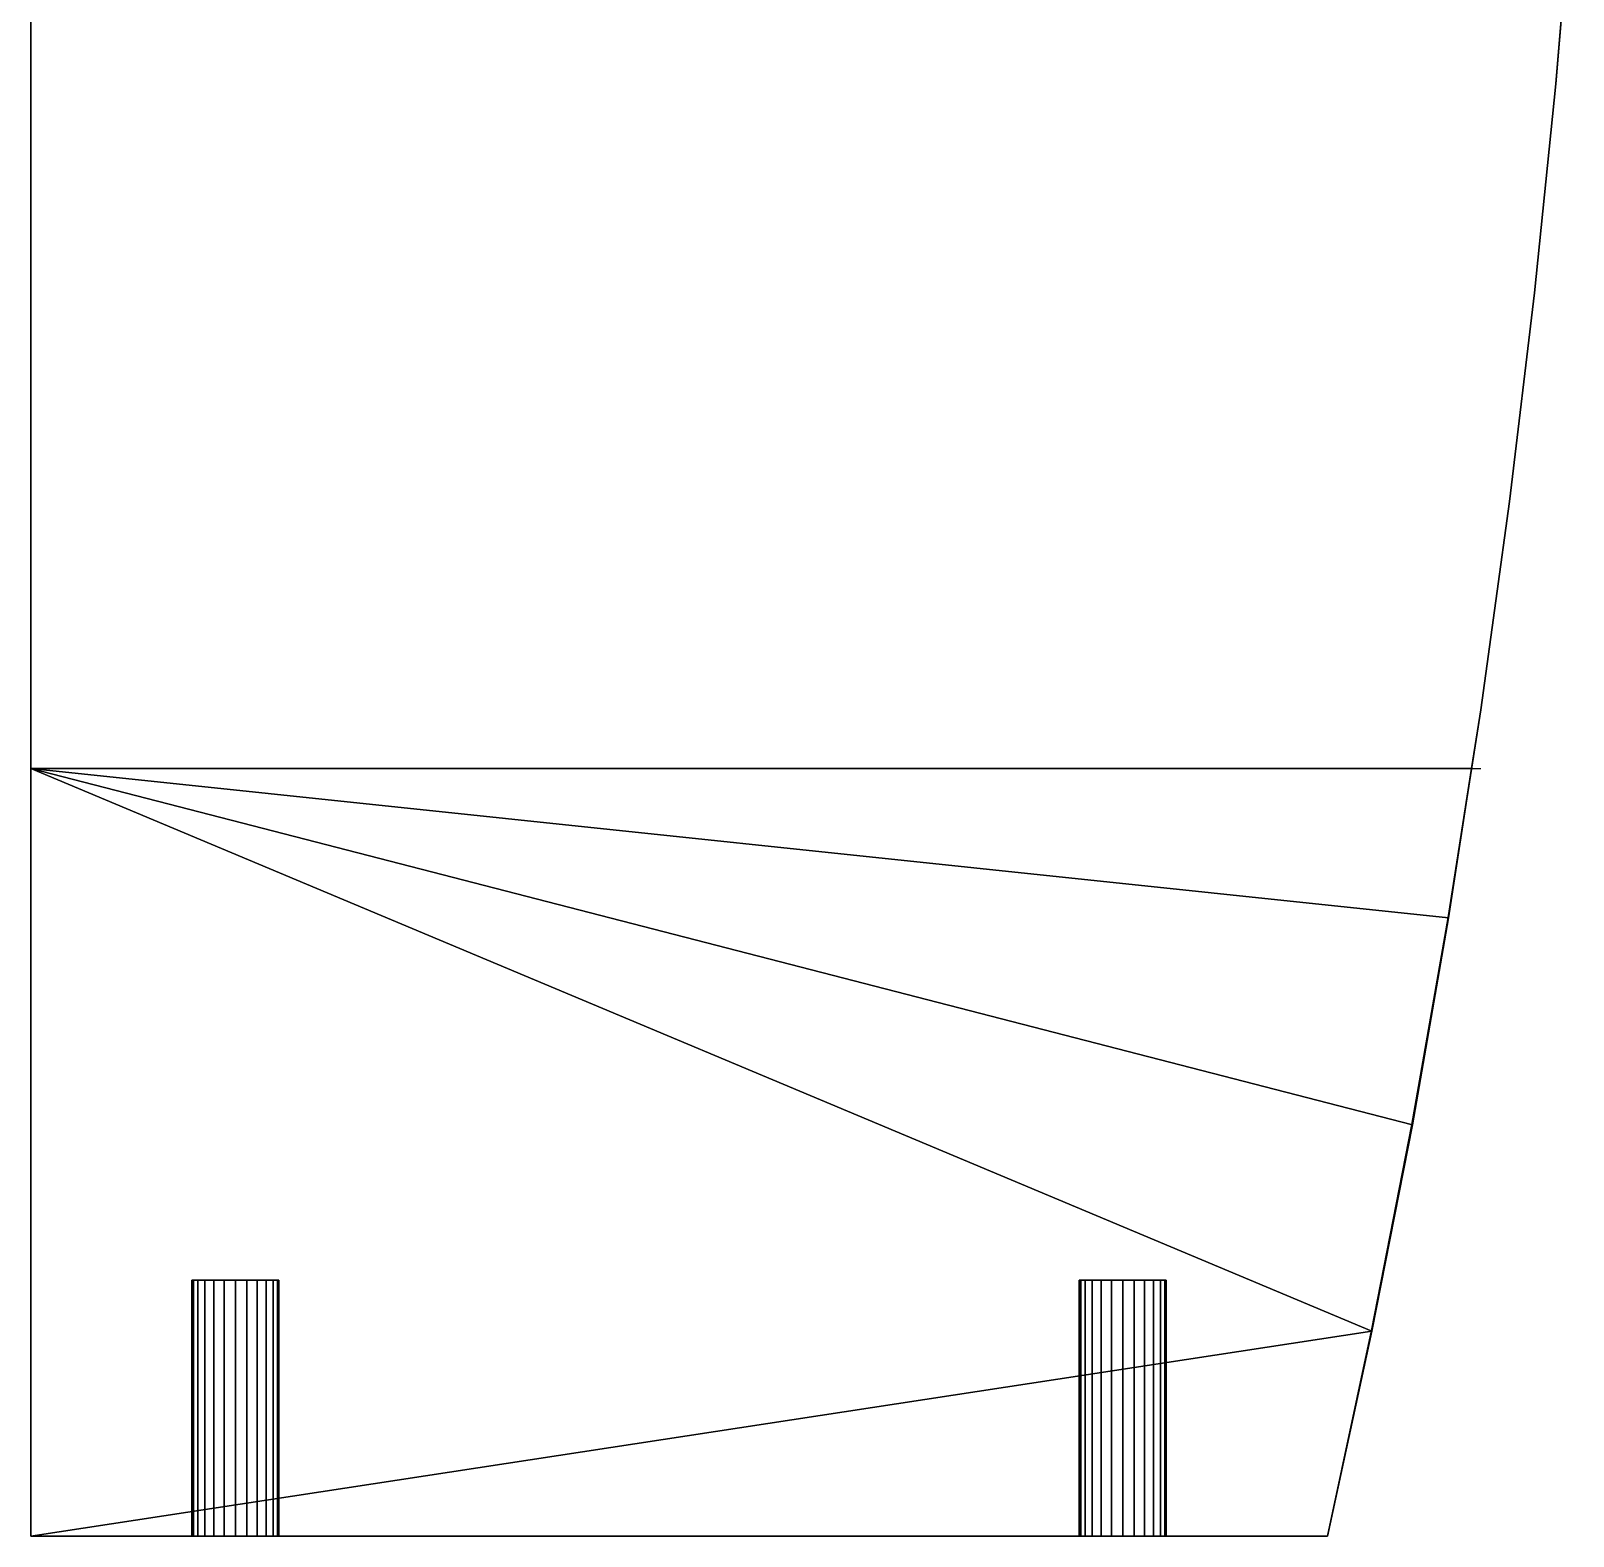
# Model space of a CAD drawing. Header units: metres. Extents: x 0 to 62, y -72 to 47.
# Drawn here: x 0 to 60.3, y -71.6 to -12.8 of the extents above; entities that cross this region are included whole.
import ezdxf

# ---------------------------------------------------------------- set-up
doc = ezdxf.new("R2010")
doc.units = ezdxf.units.M

msp = doc.modelspace()

# ---------------------------------------------------------------- linework, layer by layer
at = {"layer": 'Group#2'}
msp.add_line((56.324, -41.624, 60.624), (56.684, -41.624, 60.624), dxfattribs=at)
for points in [[(60.294, -6.694, 50.624), (59.617, -14.878, 50.624), (58.789, -23.048, 50.624), (57.811, -31.202, 50.624)], [(60.294, -6.694, 60.624), (59.886, -11.624, 60.624), (59.617, -14.878, 60.624), (59.617, -14.878, 50.624), (60.294, -6.694, 50.624), (60.294, -6.694, 60.624)], [(57.811, -31.202, 50.624), (57.275, -35.072, 50.624), (56.684, -39.336, 50.624), (55.408, -47.448, 50.624), (53.982, -55.535, 50.624), (52.409, -63.595, 50.624), (50.688, -71.624, 50.624), (0, -71.624, 50.624), (0, -11.624, 50.624)], [(0, -11.624, 60.624), (0, -41.624, 60.624), (56.324, -41.624, 60.624), (56.684, -39.336, 60.624), (57.275, -35.072, 60.624), (57.811, -31.202, 60.624), (58.789, -23.048, 60.624), (59.617, -14.878, 60.624), (59.886, -11.624, 60.624)], [(0, -71.624, 75.624), (0, -41.624, 60.624), (0, -11.624, 60.624), (0, -11.624, 50.624), (0, -71.624, 50.624), (0, -71.624, 75.624)], [(59.617, -14.878, 60.624), (58.789, -23.048, 60.624), (58.789, -23.048, 50.624), (59.617, -14.878, 50.624), (59.617, -14.878, 60.624)], [(58.789, -23.048, 60.624), (57.811, -31.202, 60.624), (57.811, -31.202, 50.624), (58.789, -23.048, 50.624), (58.789, -23.048, 60.624)], [(57.811, -31.202, 60.624), (57.275, -35.072, 60.624), (56.684, -39.336, 60.624), (56.684, -39.336, 50.624), (57.275, -35.072, 50.624), (57.811, -31.202, 50.624), (57.811, -31.202, 60.624)], [(56.324, -41.624, 60.624), (55.408, -47.448, 50.624), (56.684, -39.336, 50.624), (56.684, -39.336, 60.624), (56.324, -41.624, 60.624)], [(0, -41.624, 60.624), (0, -71.624, 75.624), (52.429, -63.61, 71.567), (0, -41.624, 60.624)], [(54.008, -55.555, 67.525), (0, -41.624, 60.624), (52.429, -63.61, 71.567), (54.008, -55.555, 67.525)], [(55.424, -47.461, 63.501), (0, -41.624, 60.624), (54.008, -55.555, 67.525), (55.424, -47.461, 63.501)], [(56.324, -41.624, 60.624), (0, -41.624, 60.624), (55.424, -47.461, 63.501), (56.324, -41.624, 60.624)], [(55.408, -47.448, 50.624), (56.324, -41.624, 60.624), (55.424, -47.461, 63.501), (55.408, -47.448, 50.624)], [(55.424, -47.461, 63.501), (54.008, -55.555, 67.525), (53.982, -55.535, 50.624), (55.408, -47.448, 50.624), (55.424, -47.461, 63.501)], [(52.409, -63.595, 50.624), (53.982, -55.535, 50.624), (52.429, -63.61, 71.567), (52.409, -63.595, 50.624)], [(54.008, -55.555, 67.525), (52.429, -63.61, 71.567), (53.982, -55.535, 50.624), (54.008, -55.555, 67.525)], [(8, -61.624, 69.324), (7.56, -61.624, 69.266), (7.15, -61.624, 69.097), (6.798, -61.624, 68.826), (6.528, -61.624, 68.474), (6.358, -61.624, 68.064), (6.3, -61.624, 67.624), (6.358, -61.624, 67.184), (6.528, -61.624, 66.774), (6.798, -61.624, 66.422), (7.15, -61.624, 66.152), (7.56, -61.624, 65.982), (8, -61.624, 65.924), (8.44, -61.624, 65.982), (8.85, -61.624, 66.152), (9.202, -61.624, 66.422), (9.472, -61.624, 66.774), (9.642, -61.624, 67.184), (9.7, -61.624, 67.624), (9.642, -61.624, 68.064), (9.472, -61.624, 68.474), (9.202, -61.624, 68.826), (8.85, -61.624, 69.097), (8.44, -61.624, 69.266), (8, -61.624, 69.324)], [(6.358, -71.624, 68.064), (6.3, -71.624, 67.624), (6.3, -61.624, 67.624), (6.358, -61.624, 68.064), (6.358, -71.624, 68.064)], [(6.3, -71.624, 67.624), (6.358, -71.624, 67.184), (6.358, -61.624, 67.184), (6.3, -61.624, 67.624), (6.3, -71.624, 67.624)], [(7.15, -61.624, 57.152), (7.56, -61.624, 56.982), (8, -61.624, 56.924), (8.44, -61.624, 56.982), (8.85, -61.624, 57.152), (9.202, -61.624, 57.422), (9.472, -61.624, 57.774), (9.642, -61.624, 58.184), (9.7, -61.624, 58.624), (9.642, -61.624, 59.064), (9.472, -61.624, 59.474), (9.202, -61.624, 59.826), (8.85, -61.624, 60.097), (8.44, -61.624, 60.266), (8, -61.624, 60.324), (7.56, -61.624, 60.266), (7.15, -61.624, 60.097), (6.798, -61.624, 59.826), (6.528, -61.624, 59.474), (6.358, -61.624, 59.064), (6.3, -61.624, 58.624), (6.358, -61.624, 58.184), (6.528, -61.624, 57.774), (6.798, -61.624, 57.422), (7.15, -61.624, 57.152)], [(6.358, -71.624, 59.064), (6.3, -71.624, 58.624), (6.3, -61.624, 58.624), (6.358, -61.624, 59.064), (6.358, -71.624, 59.064)], [(6.3, -71.624, 58.624), (6.358, -71.624, 58.184), (6.358, -61.624, 58.184), (6.3, -61.624, 58.624), (6.3, -71.624, 58.624)], [(6.528, -71.624, 68.474), (6.358, -71.624, 68.064), (6.358, -61.624, 68.064), (6.528, -61.624, 68.474), (6.528, -71.624, 68.474)], [(6.358, -71.624, 67.184), (6.528, -71.624, 66.774), (6.528, -61.624, 66.774), (6.358, -61.624, 67.184), (6.358, -71.624, 67.184)], [(6.528, -71.624, 59.474), (6.358, -71.624, 59.064), (6.358, -61.624, 59.064), (6.528, -61.624, 59.474), (6.528, -71.624, 59.474)], [(6.358, -71.624, 58.184), (6.528, -71.624, 57.774), (6.528, -61.624, 57.774), (6.358, -61.624, 58.184), (6.358, -71.624, 58.184)], [(6.798, -71.624, 68.826), (6.528, -71.624, 68.474), (6.528, -61.624, 68.474), (6.798, -61.624, 68.826), (6.798, -71.624, 68.826)], [(6.528, -71.624, 66.774), (6.798, -71.624, 66.422), (6.798, -61.624, 66.422), (6.528, -61.624, 66.774), (6.528, -71.624, 66.774)], [(6.798, -71.624, 59.826), (6.528, -71.624, 59.474), (6.528, -61.624, 59.474), (6.798, -61.624, 59.826), (6.798, -71.624, 59.826)], [(6.528, -71.624, 57.774), (6.798, -71.624, 57.422), (6.798, -61.624, 57.422), (6.528, -61.624, 57.774), (6.528, -71.624, 57.774)], [(7.15, -71.624, 69.097), (6.798, -71.624, 68.826), (6.798, -61.624, 68.826), (7.15, -61.624, 69.097), (7.15, -71.624, 69.097)], [(6.798, -71.624, 66.422), (7.15, -71.624, 66.152), (7.15, -61.624, 66.152), (6.798, -61.624, 66.422), (6.798, -71.624, 66.422)], [(7.15, -71.624, 60.097), (6.798, -71.624, 59.826), (6.798, -61.624, 59.826), (7.15, -61.624, 60.097), (7.15, -71.624, 60.097)], [(6.798, -71.624, 57.422), (7.15, -71.624, 57.152), (7.15, -61.624, 57.152), (6.798, -61.624, 57.422), (6.798, -71.624, 57.422)], [(7.56, -71.624, 69.266), (7.15, -71.624, 69.097), (7.15, -61.624, 69.097), (7.56, -61.624, 69.266), (7.56, -71.624, 69.266)], [(7.15, -71.624, 66.152), (7.56, -71.624, 65.982), (7.56, -61.624, 65.982), (7.15, -61.624, 66.152), (7.15, -71.624, 66.152)], [(7.15, -71.624, 57.152), (7.56, -71.624, 56.982), (7.56, -61.624, 56.982), (7.15, -61.624, 57.152), (7.15, -71.624, 57.152)], [(7.56, -71.624, 60.266), (7.15, -71.624, 60.097), (7.15, -61.624, 60.097), (7.56, -61.624, 60.266), (7.56, -71.624, 60.266)], [(8, -71.624, 69.324), (7.56, -71.624, 69.266), (7.56, -61.624, 69.266), (8, -61.624, 69.324), (8, -71.624, 69.324)], [(7.56, -71.624, 65.982), (8, -71.624, 65.924), (8, -61.624, 65.924), (7.56, -61.624, 65.982), (7.56, -71.624, 65.982)], [(7.56, -71.624, 56.982), (8, -71.624, 56.924), (8, -61.624, 56.924), (7.56, -61.624, 56.982), (7.56, -71.624, 56.982)], [(8, -71.624, 60.324), (7.56, -71.624, 60.266), (7.56, -61.624, 60.266), (8, -61.624, 60.324), (8, -71.624, 60.324)], [(8, -71.624, 65.924), (8.44, -71.624, 65.982), (8.44, -61.624, 65.982), (8, -61.624, 65.924), (8, -71.624, 65.924)], [(8.44, -71.624, 69.266), (8, -71.624, 69.324), (8, -61.624, 69.324), (8.44, -61.624, 69.266), (8.44, -71.624, 69.266)], [(8, -71.624, 56.924), (8.44, -71.624, 56.982), (8.44, -61.624, 56.982), (8, -61.624, 56.924), (8, -71.624, 56.924)], [(8.44, -71.624, 60.266), (8, -71.624, 60.324), (8, -61.624, 60.324), (8.44, -61.624, 60.266), (8.44, -71.624, 60.266)], [(8.44, -71.624, 65.982), (8.85, -71.624, 66.152), (8.85, -61.624, 66.152), (8.44, -61.624, 65.982), (8.44, -71.624, 65.982)], [(8.85, -71.624, 69.097), (8.44, -71.624, 69.266), (8.44, -61.624, 69.266), (8.85, -61.624, 69.097), (8.85, -71.624, 69.097)], [(8.44, -71.624, 56.982), (8.85, -71.624, 57.152), (8.85, -61.624, 57.152), (8.44, -61.624, 56.982), (8.44, -71.624, 56.982)], [(8.85, -71.624, 60.097), (8.44, -71.624, 60.266), (8.44, -61.624, 60.266), (8.85, -61.624, 60.097), (8.85, -71.624, 60.097)], [(8.85, -71.624, 66.152), (9.202, -71.624, 66.422), (9.202, -61.624, 66.422), (8.85, -61.624, 66.152), (8.85, -71.624, 66.152)], [(9.202, -71.624, 68.826), (8.85, -71.624, 69.097), (8.85, -61.624, 69.097), (9.202, -61.624, 68.826), (9.202, -71.624, 68.826)], [(8.85, -71.624, 57.152), (9.202, -71.624, 57.422), (9.202, -61.624, 57.422), (8.85, -61.624, 57.152), (8.85, -71.624, 57.152)], [(9.202, -71.624, 59.826), (8.85, -71.624, 60.097), (8.85, -61.624, 60.097), (9.202, -61.624, 59.826), (9.202, -71.624, 59.826)], [(9.202, -71.624, 66.422), (9.472, -71.624, 66.774), (9.472, -61.624, 66.774), (9.202, -61.624, 66.422), (9.202, -71.624, 66.422)], [(9.472, -71.624, 68.474), (9.202, -71.624, 68.826), (9.202, -61.624, 68.826), (9.472, -61.624, 68.474), (9.472, -71.624, 68.474)], [(9.202, -71.624, 57.422), (9.472, -71.624, 57.774), (9.472, -61.624, 57.774), (9.202, -61.624, 57.422), (9.202, -71.624, 57.422)], [(9.472, -71.624, 59.474), (9.202, -71.624, 59.826), (9.202, -61.624, 59.826), (9.472, -61.624, 59.474), (9.472, -71.624, 59.474)], [(9.472, -71.624, 66.774), (9.642, -71.624, 67.184), (9.642, -61.624, 67.184), (9.472, -61.624, 66.774), (9.472, -71.624, 66.774)], [(9.642, -71.624, 68.064), (9.472, -71.624, 68.474), (9.472, -61.624, 68.474), (9.642, -61.624, 68.064), (9.642, -71.624, 68.064)], [(9.472, -71.624, 57.774), (9.642, -71.624, 58.184), (9.642, -61.624, 58.184), (9.472, -61.624, 57.774), (9.472, -71.624, 57.774)], [(9.642, -71.624, 59.064), (9.472, -71.624, 59.474), (9.472, -61.624, 59.474), (9.642, -61.624, 59.064), (9.642, -71.624, 59.064)], [(9.642, -71.624, 67.184), (9.7, -71.624, 67.624), (9.7, -61.624, 67.624), (9.642, -61.624, 67.184), (9.642, -71.624, 67.184)], [(9.7, -71.624, 67.624), (9.642, -71.624, 68.064), (9.642, -61.624, 68.064), (9.7, -61.624, 67.624), (9.7, -71.624, 67.624)], [(9.642, -71.624, 58.184), (9.7, -71.624, 58.624), (9.7, -61.624, 58.624), (9.642, -61.624, 58.184), (9.642, -71.624, 58.184)], [(9.7, -71.624, 58.624), (9.642, -71.624, 59.064), (9.642, -61.624, 59.064), (9.7, -61.624, 58.624), (9.7, -71.624, 58.624)], [(42.688, -61.624, 60.324), (42.248, -61.624, 60.266), (41.838, -61.624, 60.097), (41.486, -61.624, 59.826), (41.216, -61.624, 59.474), (41.046, -61.624, 59.064), (40.988, -61.624, 58.624), (41.046, -61.624, 58.184), (41.216, -61.624, 57.774), (41.486, -61.624, 57.422), (41.838, -61.624, 57.152), (42.248, -61.624, 56.982), (42.688, -61.624, 56.924), (43.128, -61.624, 56.982), (43.538, -61.624, 57.152), (43.89, -61.624, 57.422), (44.16, -61.624, 57.774), (44.33, -61.624, 58.184), (44.388, -61.624, 58.624), (44.33, -61.624, 59.064), (44.16, -61.624, 59.474), (43.89, -61.624, 59.826), (43.538, -61.624, 60.097), (43.128, -61.624, 60.266), (42.688, -61.624, 60.324)], [(41.046, -71.624, 59.064), (40.988, -71.624, 58.624), (40.988, -61.624, 58.624), (41.046, -61.624, 59.064), (41.046, -71.624, 59.064)], [(40.988, -71.624, 58.624), (41.046, -71.624, 58.184), (41.046, -61.624, 58.184), (40.988, -61.624, 58.624), (40.988, -71.624, 58.624)], [(42.248, -61.624, 65.982), (42.688, -61.624, 65.924), (43.128, -61.624, 65.982), (43.538, -61.624, 66.152), (43.89, -61.624, 66.422), (44.16, -61.624, 66.774), (44.33, -61.624, 67.184), (44.388, -61.624, 67.624), (44.33, -61.624, 68.064), (44.16, -61.624, 68.474), (43.89, -61.624, 68.826), (43.538, -61.624, 69.097), (43.128, -61.624, 69.266), (42.688, -61.624, 69.324), (42.248, -61.624, 69.266), (41.838, -61.624, 69.097), (41.486, -61.624, 68.826), (41.216, -61.624, 68.474), (41.046, -61.624, 68.064), (40.988, -61.624, 67.624), (41.046, -61.624, 67.184), (41.216, -61.624, 66.774), (41.486, -61.624, 66.422), (41.838, -61.624, 66.152), (42.248, -61.624, 65.982)], [(41.046, -71.624, 68.064), (40.988, -71.624, 67.624), (40.988, -61.624, 67.624), (41.046, -61.624, 68.064), (41.046, -71.624, 68.064)], [(40.988, -71.624, 67.624), (41.046, -71.624, 67.184), (41.046, -61.624, 67.184), (40.988, -61.624, 67.624), (40.988, -71.624, 67.624)], [(41.216, -71.624, 59.474), (41.046, -71.624, 59.064), (41.046, -61.624, 59.064), (41.216, -61.624, 59.474), (41.216, -71.624, 59.474)], [(41.046, -71.624, 58.184), (41.216, -71.624, 57.774), (41.216, -61.624, 57.774), (41.046, -61.624, 58.184), (41.046, -71.624, 58.184)], [(41.216, -71.624, 68.474), (41.046, -71.624, 68.064), (41.046, -61.624, 68.064), (41.216, -61.624, 68.474), (41.216, -71.624, 68.474)], [(41.046, -71.624, 67.184), (41.216, -71.624, 66.774), (41.216, -61.624, 66.774), (41.046, -61.624, 67.184), (41.046, -71.624, 67.184)], [(41.486, -71.624, 59.826), (41.216, -71.624, 59.474), (41.216, -61.624, 59.474), (41.486, -61.624, 59.826), (41.486, -71.624, 59.826)], [(41.216, -71.624, 57.774), (41.486, -71.624, 57.422), (41.486, -61.624, 57.422), (41.216, -61.624, 57.774), (41.216, -71.624, 57.774)], [(41.486, -71.624, 68.826), (41.216, -71.624, 68.474), (41.216, -61.624, 68.474), (41.486, -61.624, 68.826), (41.486, -71.624, 68.826)], [(41.216, -71.624, 66.774), (41.486, -71.624, 66.422), (41.486, -61.624, 66.422), (41.216, -61.624, 66.774), (41.216, -71.624, 66.774)], [(41.838, -71.624, 60.097), (41.486, -71.624, 59.826), (41.486, -61.624, 59.826), (41.838, -61.624, 60.097), (41.838, -71.624, 60.097)], [(41.486, -71.624, 57.422), (41.838, -71.624, 57.152), (41.838, -61.624, 57.152), (41.486, -61.624, 57.422), (41.486, -71.624, 57.422)], [(41.838, -71.624, 69.097), (41.486, -71.624, 68.826), (41.486, -61.624, 68.826), (41.838, -61.624, 69.097), (41.838, -71.624, 69.097)], [(41.486, -71.624, 66.422), (41.838, -71.624, 66.152), (41.838, -61.624, 66.152), (41.486, -61.624, 66.422), (41.486, -71.624, 66.422)], [(42.248, -71.624, 60.266), (41.838, -71.624, 60.097), (41.838, -61.624, 60.097), (42.248, -61.624, 60.266), (42.248, -71.624, 60.266)], [(41.838, -71.624, 57.152), (42.248, -71.624, 56.982), (42.248, -61.624, 56.982), (41.838, -61.624, 57.152), (41.838, -71.624, 57.152)], [(42.248, -71.624, 69.266), (41.838, -71.624, 69.097), (41.838, -61.624, 69.097), (42.248, -61.624, 69.266), (42.248, -71.624, 69.266)], [(41.838, -71.624, 66.152), (42.248, -71.624, 65.982), (42.248, -61.624, 65.982), (41.838, -61.624, 66.152), (41.838, -71.624, 66.152)], [(42.688, -71.624, 60.324), (42.248, -71.624, 60.266), (42.248, -61.624, 60.266), (42.688, -61.624, 60.324), (42.688, -71.624, 60.324)], [(42.248, -71.624, 56.982), (42.688, -71.624, 56.924), (42.688, -61.624, 56.924), (42.248, -61.624, 56.982), (42.248, -71.624, 56.982)], [(42.248, -71.624, 65.982), (42.688, -71.624, 65.924), (42.688, -61.624, 65.924), (42.248, -61.624, 65.982), (42.248, -71.624, 65.982)], [(42.688, -71.624, 69.324), (42.248, -71.624, 69.266), (42.248, -61.624, 69.266), (42.688, -61.624, 69.324), (42.688, -71.624, 69.324)], [(42.688, -71.624, 56.924), (43.128, -71.624, 56.982), (43.128, -61.624, 56.982), (42.688, -61.624, 56.924), (42.688, -71.624, 56.924)], [(43.128, -71.624, 60.266), (42.688, -71.624, 60.324), (42.688, -61.624, 60.324), (43.128, -61.624, 60.266), (43.128, -71.624, 60.266)], [(42.688, -71.624, 65.924), (43.128, -71.624, 65.982), (43.128, -61.624, 65.982), (42.688, -61.624, 65.924), (42.688, -71.624, 65.924)], [(43.128, -71.624, 69.266), (42.688, -71.624, 69.324), (42.688, -61.624, 69.324), (43.128, -61.624, 69.266), (43.128, -71.624, 69.266)], [(43.128, -71.624, 56.982), (43.538, -71.624, 57.152), (43.538, -61.624, 57.152), (43.128, -61.624, 56.982), (43.128, -71.624, 56.982)], [(43.538, -71.624, 60.097), (43.128, -71.624, 60.266), (43.128, -61.624, 60.266), (43.538, -61.624, 60.097), (43.538, -71.624, 60.097)], [(43.128, -71.624, 65.982), (43.538, -71.624, 66.152), (43.538, -61.624, 66.152), (43.128, -61.624, 65.982), (43.128, -71.624, 65.982)], [(43.538, -71.624, 69.097), (43.128, -71.624, 69.266), (43.128, -61.624, 69.266), (43.538, -61.624, 69.097), (43.538, -71.624, 69.097)], [(43.538, -71.624, 57.152), (43.89, -71.624, 57.422), (43.89, -61.624, 57.422), (43.538, -61.624, 57.152), (43.538, -71.624, 57.152)], [(43.89, -71.624, 59.826), (43.538, -71.624, 60.097), (43.538, -61.624, 60.097), (43.89, -61.624, 59.826), (43.89, -71.624, 59.826)], [(43.538, -71.624, 66.152), (43.89, -71.624, 66.422), (43.89, -61.624, 66.422), (43.538, -61.624, 66.152), (43.538, -71.624, 66.152)], [(43.89, -71.624, 68.826), (43.538, -71.624, 69.097), (43.538, -61.624, 69.097), (43.89, -61.624, 68.826), (43.89, -71.624, 68.826)], [(43.89, -71.624, 57.422), (44.16, -71.624, 57.774), (44.16, -61.624, 57.774), (43.89, -61.624, 57.422), (43.89, -71.624, 57.422)], [(44.16, -71.624, 59.474), (43.89, -71.624, 59.826), (43.89, -61.624, 59.826), (44.16, -61.624, 59.474), (44.16, -71.624, 59.474)], [(43.89, -71.624, 66.422), (44.16, -71.624, 66.774), (44.16, -61.624, 66.774), (43.89, -61.624, 66.422), (43.89, -71.624, 66.422)], [(44.16, -71.624, 68.474), (43.89, -71.624, 68.826), (43.89, -61.624, 68.826), (44.16, -61.624, 68.474), (44.16, -71.624, 68.474)], [(44.16, -71.624, 57.774), (44.33, -71.624, 58.184), (44.33, -61.624, 58.184), (44.16, -61.624, 57.774), (44.16, -71.624, 57.774)], [(44.33, -71.624, 59.064), (44.16, -71.624, 59.474), (44.16, -61.624, 59.474), (44.33, -61.624, 59.064), (44.33, -71.624, 59.064)], [(44.16, -71.624, 66.774), (44.33, -71.624, 67.184), (44.33, -61.624, 67.184), (44.16, -61.624, 66.774), (44.16, -71.624, 66.774)], [(44.33, -71.624, 68.064), (44.16, -71.624, 68.474), (44.16, -61.624, 68.474), (44.33, -61.624, 68.064), (44.33, -71.624, 68.064)], [(44.33, -71.624, 58.184), (44.388, -71.624, 58.624), (44.388, -61.624, 58.624), (44.33, -61.624, 58.184), (44.33, -71.624, 58.184)], [(44.388, -71.624, 58.624), (44.33, -71.624, 59.064), (44.33, -61.624, 59.064), (44.388, -61.624, 58.624), (44.388, -71.624, 58.624)], [(44.33, -71.624, 67.184), (44.388, -71.624, 67.624), (44.388, -61.624, 67.624), (44.33, -61.624, 67.184), (44.33, -71.624, 67.184)], [(44.388, -71.624, 67.624), (44.33, -71.624, 68.064), (44.33, -61.624, 68.064), (44.388, -61.624, 67.624), (44.388, -71.624, 67.624)], [(50.688, -71.624, 75.624), (52.429, -63.61, 71.567), (0, -71.624, 75.624), (50.688, -71.624, 75.624)], [(52.429, -63.61, 71.567), (50.688, -71.624, 75.624), (52.409, -63.595, 50.624), (52.429, -63.61, 71.567)], [(50.688, -71.624, 50.624), (52.409, -63.595, 50.624), (50.688, -71.624, 75.624), (50.688, -71.624, 50.624)], [(0, -71.624, 50.624), (50.688, -71.624, 50.624), (50.688, -71.624, 75.624), (0, -71.624, 75.624), (0, -71.624, 50.624)], [(7.56, -71.624, 56.982), (7.15, -71.624, 57.152), (6.798, -71.624, 57.422), (6.528, -71.624, 57.774), (6.358, -71.624, 58.184), (6.3, -71.624, 58.624), (6.358, -71.624, 59.064), (6.528, -71.624, 59.474), (6.798, -71.624, 59.826), (7.15, -71.624, 60.097), (7.56, -71.624, 60.266), (8, -71.624, 60.324), (8.44, -71.624, 60.266), (8.85, -71.624, 60.097), (9.202, -71.624, 59.826), (9.472, -71.624, 59.474), (9.642, -71.624, 59.064), (9.7, -71.624, 58.624), (9.642, -71.624, 58.184), (9.472, -71.624, 57.774), (9.202, -71.624, 57.422), (8.85, -71.624, 57.152), (8.44, -71.624, 56.982), (8, -71.624, 56.924), (7.56, -71.624, 56.982)], [(7.56, -71.624, 69.266), (8, -71.624, 69.324), (8.44, -71.624, 69.266), (8.85, -71.624, 69.097), (9.202, -71.624, 68.826), (9.472, -71.624, 68.474), (9.642, -71.624, 68.064), (9.7, -71.624, 67.624), (9.642, -71.624, 67.184), (9.472, -71.624, 66.774), (9.202, -71.624, 66.422), (8.85, -71.624, 66.152), (8.44, -71.624, 65.982), (8, -71.624, 65.924), (7.56, -71.624, 65.982), (7.15, -71.624, 66.152), (6.798, -71.624, 66.422), (6.528, -71.624, 66.774), (6.358, -71.624, 67.184), (6.3, -71.624, 67.624), (6.358, -71.624, 68.064), (6.528, -71.624, 68.474), (6.798, -71.624, 68.826), (7.15, -71.624, 69.097), (7.56, -71.624, 69.266)], [(42.688, -71.624, 65.924), (42.248, -71.624, 65.982), (41.838, -71.624, 66.152), (41.486, -71.624, 66.422), (41.216, -71.624, 66.774), (41.046, -71.624, 67.184), (40.988, -71.624, 67.624), (41.046, -71.624, 68.064), (41.216, -71.624, 68.474), (41.486, -71.624, 68.826), (41.838, -71.624, 69.097), (42.248, -71.624, 69.266), (42.688, -71.624, 69.324), (43.128, -71.624, 69.266), (43.538, -71.624, 69.097), (43.89, -71.624, 68.826), (44.16, -71.624, 68.474), (44.33, -71.624, 68.064), (44.388, -71.624, 67.624), (44.33, -71.624, 67.184), (44.16, -71.624, 66.774), (43.89, -71.624, 66.422), (43.538, -71.624, 66.152), (43.128, -71.624, 65.982), (42.688, -71.624, 65.924)], [(42.248, -71.624, 60.266), (42.688, -71.624, 60.324), (43.128, -71.624, 60.266), (43.538, -71.624, 60.097), (43.89, -71.624, 59.826), (44.16, -71.624, 59.474), (44.33, -71.624, 59.064), (44.388, -71.624, 58.624), (44.33, -71.624, 58.184), (44.16, -71.624, 57.774), (43.89, -71.624, 57.422), (43.538, -71.624, 57.152), (43.128, -71.624, 56.982), (42.688, -71.624, 56.924), (42.248, -71.624, 56.982), (41.838, -71.624, 57.152), (41.486, -71.624, 57.422), (41.216, -71.624, 57.774), (41.046, -71.624, 58.184), (40.988, -71.624, 58.624), (41.046, -71.624, 59.064), (41.216, -71.624, 59.474), (41.486, -71.624, 59.826), (41.838, -71.624, 60.097), (42.248, -71.624, 60.266)]]:
    msp.add_polyline3d(points, dxfattribs=at)

doc.saveas('drawing.dxf')
